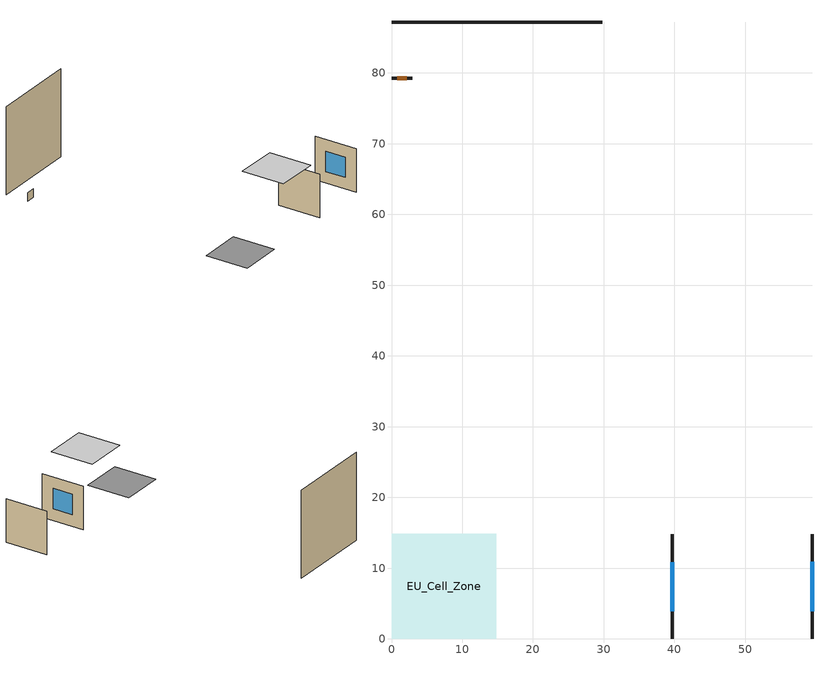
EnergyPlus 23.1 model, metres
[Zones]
EU_Cell_Zone
 floor othersidecoefficients (EU_GB.ENG.MFH.05.Gen.ReEx.001.001_floor_1_Construction): 0,0 14.84,0 14.84,14.84 0,14.84 z0
 wall outside (EU_GB.ENG.MFH.05.Gen.ReEx.001.001_wall_1_east_1_Construction): 39.67,0 39.67,14.77 z0:14.77
 wall outside (EU_GB.ENG.MFH.05.Gen.ReEx.001.001_wall_1_west_2_Construction): 59.44,14.81 59.44,0 z0:14.81
 wall outside (EU_GB.ENG.MFH.05.Gen.ReEx.001.001_wall_1_south_3_Construction): 2.94,79.25 0,79.25 z0:2.94
 wall othersidecoefficients (EU_GB.ENG.MFH.05.Gen.ReEx.001.001_thermal_bridge_Construction): 29.77,87.19 0,87.19 z0:29.77
 window (EU_GB.ENG.MFH.05.Gen.ReEx.001.001_window_east_1_Construction): 39.67,3.92 39.67,10.85 z3.92:10.85
 window (EU_GB.ENG.MFH.05.Gen.ReEx.001.001_window_west_2_Construction): 59.44,10.88 59.44,3.93 z3.93:10.88
 door (EU_GB.ENG.MFH.05.Gen.ReEx.001.001_door_south_3_Construction): 2.16,79.25 0.78,79.25 z0.78:2.16
 ceiling othersidecoefficients (EU_GB.ENG.MFH.05.Gen.ReEx.001.001_roof_1_Construction): 19.84,0 34.67,0 34.67,14.84 19.84,14.84 z20
[Building]
EU Step8 Campaign Cell: North Axis=0; Terrain=City; Solar Distribution=FullExterior
[Site:Location]
London: Latitude=51.5; Longitude=-0.5; Time Zone=0; Elevation=25
[SizingPeriod:WeatherFileDays]
AnnualSizingPeriod: Begin Month=1; Begin Day of Month=1; End Month=12; End Day of Month=31; Use Weather File Daylight Saving Period=No; Use Weather File Rain and Snow Indicators=No
[MATERIAL]
EU_InternalMass_Material: Roughness=MediumRough; Thickness=0.1; Conductivity=1; Density=1800; Specific Heat=900; Thermal Absorptance=0.9; Solar Absorptance=0.7; Visible Absorptance=0.7
[MATERIAL:NOMASS] Roughness=MediumRough; Thermal Absorptance=0.9; Solar Absorptance=0.7; Visible Absorptance=0.7
Name | Thermal Resistance
EU_GB.ENG.MFH.05.Gen.ReEx.001.001_floor_1_NoMass | 2.40441
EU_GB.ENG.MFH.05.Gen.ReEx.001.001_roof_1_NoMass | 2.70496
EU_GB.ENG.MFH.05.Gen.ReEx.001.001_wall_1_east_1_NoMass; EU_GB.ENG.MFH.05.Gen.ReEx.001.001_wall_1_west_2_NoMass; EU_GB.ENG.MFH.05.Gen.ReEx.001.001_wall_1_south_3_NoMass | 0.676239
EU_GB.ENG.MFH.05.Gen.ReEx.001.001_door_south_3_NoMass | 0.601101
EU_GB.ENG.MFH.05.Gen.ReEx.001.001_thermal_bridge_NoMass | 10.8198
[WINDOWMATERIAL:SIMPLEGLAZINGSYSTEM] UFactor=2.86511; Solar Heat Gain Coefficient=0.76; Visible Transmittance=0.76
EU_GB.ENG.MFH.05.Gen.ReEx.001.001_window_east_1_SimpleGlazing; EU_GB.ENG.MFH.05.Gen.ReEx.001.001_window_west_2_SimpleGlazing
[CONSTRUCTION]
EU_GB.ENG.MFH.05.Gen.ReEx.001.001_floor_1_Construction: EU_GB.ENG.MFH.05.Gen.ReEx.001.001_floor_1_NoMass
EU_GB.ENG.MFH.05.Gen.ReEx.001.001_roof_1_Construction: EU_GB.ENG.MFH.05.Gen.ReEx.001.001_roof_1_NoMass
EU_GB.ENG.MFH.05.Gen.ReEx.001.001_wall_1_east_1_Construction: EU_GB.ENG.MFH.05.Gen.ReEx.001.001_wall_1_east_1_NoMass
EU_GB.ENG.MFH.05.Gen.ReEx.001.001_window_east_1_Construction: EU_GB.ENG.MFH.05.Gen.ReEx.001.001_window_east_1_SimpleGlazing
EU_GB.ENG.MFH.05.Gen.ReEx.001.001_wall_1_west_2_Construction: EU_GB.ENG.MFH.05.Gen.ReEx.001.001_wall_1_west_2_NoMass
EU_GB.ENG.MFH.05.Gen.ReEx.001.001_window_west_2_Construction: EU_GB.ENG.MFH.05.Gen.ReEx.001.001_window_west_2_SimpleGlazing
EU_GB.ENG.MFH.05.Gen.ReEx.001.001_wall_1_south_3_Construction: EU_GB.ENG.MFH.05.Gen.ReEx.001.001_wall_1_south_3_NoMass
EU_GB.ENG.MFH.05.Gen.ReEx.001.001_door_south_3_Construction: EU_GB.ENG.MFH.05.Gen.ReEx.001.001_door_south_3_NoMass
EU_GB.ENG.MFH.05.Gen.ReEx.001.001_thermal_bridge_Construction: EU_GB.ENG.MFH.05.Gen.ReEx.001.001_thermal_bridge_NoMass
EU_InternalMass_Construction: EU_InternalMass_Material
[ZONE]
EU_Cell_Zone: Type=1; Multiplier=1; Ceiling Height=0.784755; Volume=1490.58; Floor Area=633.14; Part of Total Floor Area=Yes
[INTERNALMASS]
EU_Cell_Zone_EU_InternalMass: Construction=EU_InternalMass_Construction; Zone or ZoneList=EU_Cell_Zone; Surface Area=633.14
[SURFACEPROPERTY:OTHERSIDECOEFFICIENTS] Combined ConvectiveRadiative Film Coefficient=0; Constant Temperature=0; Constant Temperature Coefficient=0; Ground Temperature Coefficient=0; Wind Speed Coefficient=0; Sinusoidal Variation of Constant Temperature Coefficient=No; Period of Sinusoidal Variation=24; Previous Other Side Temperature Coefficient=0
Name | External DryBulb Temperature Coefficient | Zone Air Temperature Coefficient
EU_GB.ENG.MFH.05.Gen.ReEx.001.001_floor_1_b0.881057 | 0.881057 | 0.118943
EU_GB.ENG.MFH.05.Gen.ReEx.001.001_roof_1_b1; EU_GB.ENG.MFH.05.Gen.ReEx.001.001_wall_1_east_1_b1; EU_GB.ENG.MFH.05.Gen.ReEx.001.001_wall_1_west_2_b1; EU_GB.ENG.MFH.05.Gen.ReEx.001.001_wall_1_south_3_b1; EU_GB.ENG.MFH.05.Gen.ReEx.001.001_thermal_bridge_b1 | 1 | 0
[OTHEREQUIPMENT]
EU_Step8_InternalGain_uk__GB.ENG.MFH.05.Gen.ReEx.001.001__f100_f100: Fuel Type=Electricity; Zone or ZoneList or Space or SpaceList=EU_Cell_Zone; Schedule=EU_Step8_GainSchedule_uk__GB.ENG.MFH.05.Gen.ReEx.001.001__f100_f100; Design Level Calculation Method=Watts/Area; Power per Zone Floor Area=1; Fraction Latent=0; Fraction Radiant=0; Fraction Lost=0; Carbon Dioxide Generation Rate=0; EndUse Subcategory=EU_Step8_InternalGains
[ZONEVENTILATION:DESIGNFLOWRATE]
EU_ConstantAir_EU_Cell_Zone: Zone or ZoneList or Space or SpaceList=EU_Cell_Zone; Schedule=EU_AlwaysOn; Design Flow Rate Calculation Method=AirChanges/Hour; Air Changes per Hour=0.554538; Ventilation Type=Natural; Fan Pressure Rise=0; Fan Total Efficiency=1; Constant Term Coefficient=1; Temperature Term Coefficient=0; Velocity Term Coefficient=0; Velocity Squared Term Coefficient=0; Minimum Indoor Temperature=-100; Maximum Indoor Temperature=100; Delta Temperature=-100; Minimum Outdoor Temperature=-100; Maximum Outdoor Temperature=100; Maximum Wind Speed=40
[HVACTEMPLATE:THERMOSTAT]
EU_HeatOnly_EU_Cell_Zone: Constant Heating Setpoint=20; Constant Cooling Setpoint=50
[HVACTEMPLATE:ZONE:IDEALLOADSAIRSYSTEM]
EU_Cell_Zone: Template Thermostat=EU_HeatOnly_EU_Cell_Zone; System Availability Schedule=EU_AlwaysOn; Maximum Heating Supply Air Temperature=50; Minimum Cooling Supply Air Temperature=13; Maximum Heating Supply Air Humidity Ratio=0.0156; Minimum Cooling Supply Air Humidity Ratio=0.0077; Heating Limit=NoLimit; Cooling Limit=NoLimit; Heating Availability Schedule=EU_AlwaysOn; Cooling Availability Schedule=EU_CoolingOff; Dehumidification Control Type=ConstantSensibleHeatRatio; Cooling Sensible Heat Ratio=0.7; Dehumidification Setpoint=60; Humidification Control Type=None; Humidification Setpoint=30; Outdoor Air Method=None; Outdoor Air Flow Rate per Person=0.00944; Outdoor Air Flow Rate per Zone Floor Area=0; Outdoor Air Flow Rate per Zone=0; Demand Controlled Ventilation Type=None; Outdoor Air Economizer Type=NoEconomizer; Heat Recovery Type=None; Sensible Heat Recovery Effectiveness=0.7; Latent Heat Recovery Effectiveness=0.65
[SIZING:ZONE]
EU_Cell_Zone: Zone Cooling Design Supply Air Temperature Input Method=SupplyAirTemperature; Zone Cooling Design Supply Air Temperature=13; Zone Heating Design Supply Air Temperature Input Method=SupplyAirTemperature; Zone Heating Design Supply Air Temperature=50; Zone Cooling Design Supply Air Humidity Ratio=0.008; Zone Heating Design Supply Air Humidity Ratio=0.008; Cooling Design Air Flow Method=DesignDay; Cooling Design Air Flow Rate=0; Cooling Minimum Air Flow per Zone Floor Area=0.000762; Cooling Minimum Air Flow=0; Cooling Minimum Air Flow Fraction=0.2; Heating Design Air Flow Method=DesignDay; Heating Design Air Flow Rate=0; Heating Maximum Air Flow per Zone Floor Area=0.002032; Heating Maximum Air Flow=0.141576; Heating Maximum Air Flow Fraction=0.3; Account for Dedicated Outdoor Air System=No; Dedicated Outdoor Air System Control Strategy=NeutralSupplyAir; Dedicated Outdoor Air Low Setpoint Temperature for Design=autosize; Dedicated Outdoor Air High Setpoint Temperature for Design=autosize; Zone Load Sizing Method=Sensible Load Only No Latent Load; Zone Latent Cooling Design Supply Air Humidity Ratio Input Method=HumidityRatioDifference; Zone Cooling Design Supply Air Humidity Ratio Difference=0.005; Zone Latent Heating Design Supply Air Humidity Ratio Input Method=HumidityRatioDifference; Zone Humidification Design Supply Air Humidity Ratio Difference=0.005
[SCHEDULE:CONSTANT]
Name | Hourly Value
EU_AlwaysOn | 1
EU_CoolingOff | 0
[SCHEDULE:FILE]
EU_Step8_GainSchedule_uk__GB.ENG.MFH.05.Gen.ReEx.001.001__f100_f100: File=C:\Users\o_iseri\Desktop\OpenUBEM\openubem\outputs\eu_certified_rerun_2026-08-28\rep2\schedules\uk__GB.ENG.MFH.05.Gen.ReEx.001.001__f100.csv; Column Number=1; Rows to Skip at Top=0; Number of Hours of Data=8760; Column Separator=Comma; Interpolate to Timestep=No; Minutes per Item=60; Adjust Schedule for Daylight Savings=Yes
